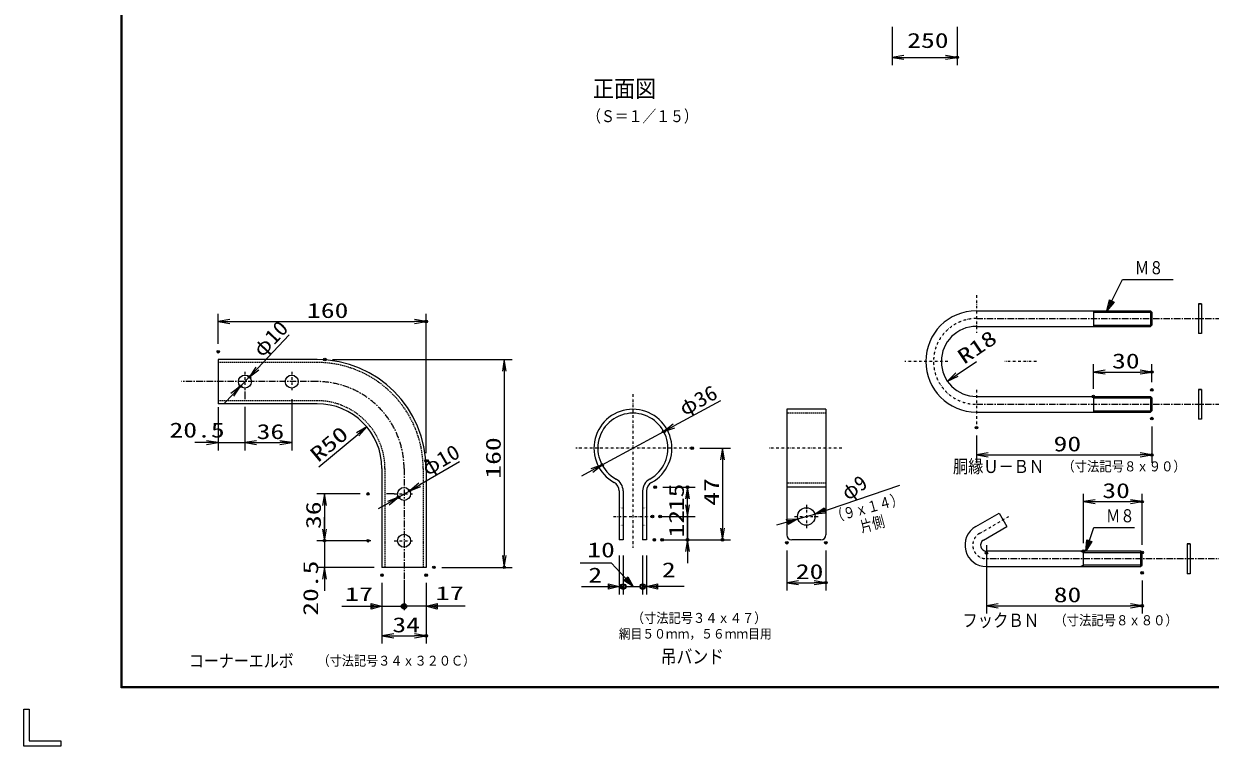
# Model space of a CAD drawing. Units: millimetres, scale not verified. Extents: x -4425 to 4425, y -3150 to 3150.
# Drawn here: x -4425 to 141, y -3150 to -369 of the extents above; entities that cross this region are included whole.
import ezdxf
from ezdxf.enums import TextEntityAlignment as Align

# ---------------------------------------------------------------- set-up
doc = ezdxf.new("R2010")
doc.units = ezdxf.units.MM
doc.header["$LTSCALE"] = 20
doc.header["$PDMODE"] = 32
doc.header["$PDSIZE"] = 10
for name, pattern in [('USER1', [1.01, 0.5, -0.25, 0.01, -0.25]), ('USER2', [0.375, 0.25, -0.125]), ('USER3', [0.26, 0.01, -0.25]), ('USER4', [2, 1.25, -0.25, 0.25, -0.25])]:
    doc.linetypes.add(name, pattern=pattern)
for name, color, linetype, lineweight in [('0-0_1', 7, 'Continuous', 25), ('0-1_0', 7, 'Continuous', 25), ('0-3_EXTCNT-L', 4, 'Continuous', 25), ('0-4_WAKU', 7, 'Continuous', 25), ('0-6_Hatch', 4, 'Continuous', 25)]:
    doc.layers.add(name, color=color, linetype=linetype, lineweight=lineweight)
doc.layers.add('0-2_DEFPOINTS', color=7, linetype='Continuous')
doc.styles.add('ＭＳ ゴシック', font='')
doc.styles.get('ＭＳ ゴシック').set_extended_font_data('MS Gothic')

# ---------------------------------------------------------------- blocks, each defined once
blk = doc.blocks.new('DARROWS')
at = {"layer": '0-1_0', "color": 2}
blk.add_line((0, 0), (-19.982, 0), dxfattribs=at)
blk.add_lwpolyline([(-20, -3.333), (0, 0), (-20, 3.333)], dxfattribs=at)

msp = doc.modelspace()

# ---------------------------------------------------------------- linework, layer by layer
at = {"layer": '0-0_1', "color": 4, "linetype": 'USER1'}
for p, q in [((-758.7, -1413.5), (-758.7, -1558.66)), ((-868.54, -1668.5), (-1034.16, -1668.5)), ((-527.38, -1668.5), (-648.85, -1668.5)), ((-3573.92, -1708.69), (-3573.92, -1783.69)), ((-3393.92, -1708.69), (-3393.92, -1783.69)), ((-758.7, -1778.34), (-758.7, -1923.5)), ((-2080.74, -1794.55), (-2080.74, -2385.88)), ((-1852.74, -2002.75), (-2299.74, -2002.75)), ((-1276.74, -2002.75), (-1558.74, -2002.75)), ((-2998.92, -2178.69), (-2923.92, -2178.69)), ((-1413.24, -2220.25), (-1413.24, -2310.25)), ((-2155.74, -2265.25), (-2005.74, -2265.25)), ((-1458.24, -2265.25), (-1368.24, -2265.25)), ((-746.51, -2330.34), (-633.33, -2265)), ((-2998.92, -2358.69), (-2923.92, -2358.69))]:
    msp.add_line(p, q, dxfattribs=at)
at = {"layer": '0-0_1'}
for p, q in [((-758.7, -1473.5), (-88.57, -1473.5)), ((-308.7, -1473.5), (-308.7, -1533.5)), ((-83.7, -1478.38), (-88.57, -1473.5)), ((-88.57, -1473.5), (-88.57, -1533.5)), ((-83.7, -1478.38), (-83.7, -1528.63)), ((-758.7, -1533.5), (-88.57, -1533.5)), ((-83.7, -1528.63), (-88.57, -1533.5)), ((-3296.42, -1661.19), (-3676.42, -1661.19)), ((-3676.42, -1661.19), (-3676.42, -1831.19)), ((-3573.92, -1783.69), (-3573.92, -1813.69)), ((-3573.92, -1783.69), (-3573.92, -1813.69)), ((-758.7, -1803.5), (-88.57, -1803.5)), ((-308.7, -1803.5), (-308.7, -1863.5)), ((-83.7, -1808.38), (-88.57, -1803.5)), ((-88.57, -1803.5), (-88.57, -1863.5)), ((-83.7, -1808.38), (-83.7, -1858.63)), ((-3296.42, -1831.19), (-3676.42, -1831.19)), ((-1488.24, -1852.75), (-1488.24, -2336.5)), ((-1338.24, -1852.75), (-1488.24, -1852.75)), ((-1338.24, -1852.75), (-1338.24, -2336.5)), ((-758.7, -1863.5), (-88.57, -1863.5)), ((-83.7, -1858.63), (-88.57, -1863.5)), ((-2876.42, -2081.19), (-2876.42, -2051.19)), ((-3046.42, -2081.19), (-3046.42, -2461.19)), ((-2998.92, -2178.69), (-3028.92, -2178.69)), ((-2133.24, -2167.23), (-2133.24, -2355.25)), ((-2118.24, -2167.23), (-2118.24, -2355.25)), ((-2043.24, -2167.23), (-2043.24, -2355.25)), ((-2028.24, -2167.23), (-2028.24, -2355.25)), ((-1338.24, -2152.75), (-1488.24, -2152.75)), ((-761.51, -2304.36), (-671.39, -2252.33)), ((-671.39, -2252.33), (-641.39, -2304.29)), ((-731.51, -2356.33), (-641.39, -2304.29)), ((-2118.24, -2355.25), (-2133.24, -2355.25)), ((-2028.24, -2355.25), (-2043.24, -2355.25)), ((-1356.99, -2355.25), (-1469.49, -2355.25)), ((-720.26, -2375.81), (-720.26, -2405.81)), ((-346.2, -2458.31), (-346.2, -2398.31)), ((-121.2, -2452.31), (-121.2, -2404.31)), ((-720.26, -2458.31), (-127.2, -2458.31)), ((-2961.42, -2510.53), (-2961.42, -2540.53))]:
    msp.add_line(p, q, dxfattribs=at)
at = {"layer": '0-0_1', "color": 4, "linetype": 'USER4'}
for p, q in [((-758.7, -1503.5), (312.98, -1503.5)), ((-3296.42, -1746.19), (-3817.42, -1746.19)), ((-758.7, -1833.5), (312.98, -1833.5)), ((-2961.42, -2081.19), (-2961.42, -2510.53)), ((277.98, -2428.31), (-720.26, -2428.31))]:
    msp.add_line(p, q, dxfattribs=at)
at = {"layer": '0-0_1', "color": 4}
for p, q in [((-308.7, -1478.38), (-83.7, -1478.38)), ((-308.7, -1528.63), (-83.7, -1528.63)), ((-308.7, -1808.38), (-83.7, -1808.38)), ((-308.7, -1858.63), (-83.7, -1858.63)), ((-1380.79, -2255.97), (-1053.24, -2145.25)), ((-1870.74, -2355.25), (-1870.74, -2265.25)), ((-1445.69, -2274.52), (-1380.79, -2255.97)), ((-720.26, -2405.81), (-720.26, -2623.31)), ((-356.59, -2398.31), (-346.2, -2404.31)), ((-346.2, -2404.31), (-121.2, -2404.31)), ((-346.2, -2452.31), (-356.59, -2458.31)), ((-121.2, -2452.31), (-346.2, -2452.31)), ((-2961.42, -2540.53), (-2961.42, -2626.19)), ((-2133.24, -2535.25), (-2118.24, -2535.25)), ((-2107.74, -2535.25), (-2053.74, -2535.25)), ((-2028.24, -2535.25), (-2043.24, -2535.25)), ((-3046.42, -2611.19), (-2961.42, -2611.19))]:
    msp.add_line(p, q, dxfattribs=at)
at = {"layer": '0-0_1', "linetype": 'USER2'}
for p, q in [((-3296.42, -1672.69), (-3676.42, -1672.69)), ((-3296.42, -1819.69), (-3676.42, -1819.69)), ((-1338.24, -1867.75), (-1488.24, -1867.75)), ((-3034.92, -2081.19), (-3034.92, -2461.19)), ((-2887.92, -2081.19), (-2887.92, -2461.19)), ((-1338.24, -2137.75), (-1488.24, -2137.75))]:
    msp.add_line(p, q, dxfattribs=at)
at = {"layer": '0-0_1', "linetype": 'USER3'}
for p, q in [((-2133.24, -2231.5), (-2118.24, -2231.5)), ((-2043.24, -2231.5), (-2028.24, -2231.5)), ((-2133.24, -2299), (-2118.24, -2299)), ((-2043.24, -2299), (-2028.24, -2299))]:
    msp.add_line(p, q, dxfattribs=at)
at = {"layer": '0-0_1', "color": 4}
for points in [[(-256.2, -1473.5), (-196.2, -1353.5), (-1.95, -1353.5)], [(-232.72, -1438.28), (-246.8, -1454.72), (-242.11, -1433.59)], [(-1339.32, -2247.5), (-1360.89, -2249.25), (-1342.68, -2237.55)], [(-1526.46, -2297.59), (-1445.69, -2274.52), (-1483.19, -2296.15), (-1488.96, -2275.96), (-1445.69, -2274.52)], [(-1487.52, -2281.01), (-1465.88, -2280.29), (-1484.63, -2291.1)], [(-337.2, -2398.31), (-307.2, -2308.31), (-150.64, -2308.31)], [(-318.93, -2360.13), (-330.55, -2378.39), (-328.89, -2356.81)], [(-2079.41, -2535.25), (-2163.24, -2445.25), (-2283.24, -2445.25)], [(-2104.2, -2500.93), (-2093.73, -2519.88), (-2111.88, -2508.09)], [(-2278.18, -2535.25), (-2133.24, -2535.25), (-2175.24, -2545.75), (-2175.24, -2524.75), (-2133.24, -2535.25)], [(-2175.24, -2530), (-2154.24, -2535.25), (-2175.24, -2540.5)], [(-1883.3, -2535.25), (-2028.24, -2535.25), (-1986.24, -2524.75), (-1986.24, -2545.75), (-2028.24, -2535.25)], [(-1986.24, -2540.5), (-2007.24, -2535.25), (-1986.24, -2530)], [(-3201.42, -2611.19), (-3046.42, -2611.19), (-3088.42, -2621.69), (-3088.42, -2600.69), (-3046.42, -2611.19)], [(-2876.42, -2611.19), (-2961.42, -2611.19), (-2961.42, -2600.69)], [(-2726.42, -2611.19), (-2876.42, -2611.19), (-2834.42, -2600.69), (-2834.42, -2621.69), (-2876.42, -2611.19)], [(-3088.42, -2605.94), (-3067.42, -2611.19), (-3088.42, -2616.44)], [(-2834.42, -2616.44), (-2855.42, -2611.19), (-2834.42, -2605.94)]]:
    msp.add_lwpolyline(points, dxfattribs=at)
for points in [[(-228.02, -1440.63), (-256.2, -1473.5), (-246.8, -1431.24)], [(-1337.64, -2252.47), (-1380.79, -2255.97), (-1344.36, -2232.58)], [(-313.95, -2361.79), (-337.2, -2398.31), (-333.88, -2355.15)], [(-2100.36, -2497.36), (-2079.41, -2535.25), (-2115.72, -2511.67)]]:
    msp.add_lwpolyline(points, close=True, dxfattribs=at)
at = {"layer": '0-0_1'}
for points in [[(-2876.42, -2081.19), (-2876.42, -2461.19), (-3046.42, -2461.19)], [(-121.2, -2404.31), (-127.2, -2398.31), (-720.26, -2398.31)], [(-127.2, -2398.31), (-127.2, -2458.31), (-121.2, -2452.31)]]:
    msp.add_lwpolyline(points, dxfattribs=at)
msp.add_circle((-1413.24, -2265.25), 33.75, dxfattribs=at)
at = {"layer": '0-0_1', "color": 4}
for centre, radius in [((-2118.24, -2535.25), 10.5), ((-2118.24, -2535.25), 6.83), ((-2043.24, -2535.25), 10.5), ((-2043.24, -2535.25), 6.83), ((-2961.42, -2611.19), 10.5), ((-2961.42, -2611.19), 6.83)]:
    msp.add_circle(centre, radius, dxfattribs=at)
at = {"layer": '0-0_1'}
for centre, radius, start, end in [((-758.7, -1668.5), 195, 90.0001, 270), ((-758.7, -1668.5), 135, 90, 270), ((-3296.42, -2081.19), 420, 0, 90), ((-3296.42, -2081.19), 250, 0, 90), ((-2080.74, -2002.75), 150, 298.68539, 241.31458), ((-2080.74, -2002.75), 135, 298.68539, 241.31458), ((-2170.74, -2167.23), 37.5, 0, 61.31461), ((-2170.74, -2167.23), 52.5, 0, 61.31458), ((-1990.74, -2167.23), 52.5, 118.68541, 180), ((-1990.74, -2167.23), 37.5, 118.6854, 180), ((-720.26, -2375.81), 82.5, 119.99996, 270), ((-1469.49, -2336.5), 18.75, 180, 270), ((-1356.99, -2336.5), 18.75, 270, 0), ((-720.26, -2375.81), 22.5, 119.99995, 270)]:
    msp.add_arc(centre, radius, start, end, dxfattribs=at)
at = {"layer": '0-0_1', "color": 4, "linetype": 'USER1'}
for centre, radius, start in [((-758.7, -1668.5), 165, 90), ((-720.26, -2375.81), 52.5, 119.99998)]:
    msp.add_arc(centre, radius, start, 270, dxfattribs=at)
at = {"layer": '0-0_1', "linetype": 'USER2'}
for radius in [408.5, 261.5]:
    msp.add_arc((-3296.42, -2081.19), radius, 0, 90, dxfattribs=at)
at = {"layer": '0-0_1', "color": 4, "linetype": 'USER4'}
msp.add_arc((-3296.42, -2081.19), 335, 0, 90, dxfattribs=at)
at = {"layer": '0-1_0', "color": 1}
for p, q in [((-1082.55, -381.05), (-1082.55, -528)), ((-832.55, -381.05), (-832.55, -528)), ((-2133.24, -2415.25), (-2133.24, -2566)), ((-2118.24, -2415.25), (-2118.24, -2566)), ((-2043.24, -2415.25), (-2043.24, -2566)), ((-2028.24, -2415.25), (-2028.24, -2566))]:
    msp.add_line(p, q, dxfattribs=at)
at = {"layer": '0-1_0', "color": 2}
msp.add_line((-1037.55, -498), (-877.55, -498), dxfattribs=at)
at = {"layer": '0-2_DEFPOINTS'}
for p in [(-832.55, -498), (-2876.42, -1515), (-3676.42, -1631.19), (-3266.42, -1661.19), (-3556.74, -1728.03), (-83.7, -1709.33), (-3591.1, -1764.35), (-83.7, -1778.38), (-308.7, -1803.5), (-83.7, -1888.63), (-1962.06, -1938.4), (-758.7, -1923.5), (-1852.74, -2002.75), (-2876.42, -2051.19), (-83.7, -2028.5), (-2199.42, -2067.09), (-3100.14, -2178.69), (-2983.04, -2191.25), (-2939.81, -2166.13), (-1995.33, -2152.75), (-1870.74, -2152.75), (-121.2, -2208.33), (-2005.74, -2265.25), (-1975.74, -2265.25), (-3267.64, -2358.69), (-3100.14, -2358.69), (-1998.24, -2355.25), (-1968.24, -2355.25), (-1870.74, -2355.25), (-1735.74, -2355.25), (-1488.24, -2366.5), (-1338.24, -2366.5), (-720.26, -2405.81), (-346.2, -2398.31), (-121.2, -2404.31), (-2846.42, -2461.19), (-2575.64, -2461.19), (-3046.42, -2491.19), (-2876.42, -2491.19), (-121.2, -2482.31), (-1338.24, -2520.25), (-121.2, -2609.33), (-2876.42, -2725)]:
    msp.add_point(p, dxfattribs=at)
at = {"layer": '0-3_EXTCNT-L', "color": 1}
for p, q in [((-3676.42, -1601.19), (-3676.42, -1485)), ((-2876.42, -2021.19), (-2876.42, -1485)), ((-3236.42, -1661.19), (-2545.64, -1661.19)), ((-308.7, -1773.5), (-308.7, -1679.33)), ((-83.7, -1748.38), (-83.7, -1679.33)), ((-3393.92, -1813.69), (-3393.92, -2011.19)), ((-3676.42, -1844.29), (-3676.42, -2011.79)), ((-3573.92, -1843.69), (-3573.92, -2011.19)), ((-3676.42, -1952.39), (-3676.42, -2011.19)), ((-3573.92, -1934.89), (-3573.92, -2011.19)), ((-758.7, -1953.5), (-758.7, -2058.5)), ((-83.7, -1918.63), (-83.7, -2058.5)), ((-1822.74, -2002.75), (-1705.74, -2002.75)), ((-3130.14, -2178.69), (-3297.64, -2178.69)), ((-1965.33, -2152.75), (-1840.74, -2152.75)), ((-346.2, -2368.31), (-346.2, -2178.33)), ((-121.2, -2374.31), (-121.2, -2178.33)), ((-1975.74, -2265.25), (-1840.74, -2265.25)), ((-1945.74, -2265.25), (-1840.74, -2265.25)), ((-3130.14, -2358.69), (-3297.64, -2358.69)), ((-3088.92, -2358.69), (-3297.64, -2358.69)), ((-1968.24, -2355.25), (-1705.74, -2355.25)), ((-1938.24, -2355.25), (-1840.74, -2355.25)), ((-1488.24, -2396.5), (-1488.24, -2550.25)), ((-1338.24, -2396.5), (-1338.24, -2550.25)), ((-3076.42, -2461.19), (-3297.64, -2461.19)), ((-2816.42, -2461.19), (-2545.64, -2461.19)), ((-720.26, -2435.81), (-720.26, -2639.33)), ((-3046.42, -2521.19), (-3046.42, -2755)), ((-2876.42, -2521.19), (-2876.42, -2755)), ((-121.2, -2512.31), (-121.2, -2639.33))]:
    msp.add_line(p, q, dxfattribs=at)
at = {"layer": '0-3_EXTCNT-L', "color": 2}
for p, q in [((-3631.42, -1515), (-2921.42, -1515)), ((-833.28, -1718.87), (-758.7, -1668.5)), ((-2575.64, -1706.19), (-2575.64, -2416.19)), ((-263.7, -1709.33), (-128.7, -1709.33)), ((-1743.16, -1819.73), (-1922.5, -1916.96)), ((-3289.23, -2074.74), (-3139.83, -1949.42)), ((-2199.42, -2067.09), (-1962.06, -1938.4)), ((-3721.42, -1981.19), (-3766.42, -1981.19)), ((-3676.42, -1981.19), (-3573.92, -1981.19)), ((-3528.92, -1981.19), (-3438.92, -1981.19)), ((-3528.92, -1981.19), (-3483.92, -1981.19)), ((-1735.74, -2047.75), (-1735.74, -2310.25)), ((-713.7, -2028.5), (-128.7, -2028.5)), ((-2238.98, -2088.53), (-2278.54, -2109.98)), ((-1870.74, -2220.25), (-1870.74, -2175.25)), ((-3267.64, -2223.69), (-3267.64, -2313.69)), ((-1870.74, -2220.25), (-1870.74, -2197.75)), ((-301.2, -2208.33), (-166.2, -2208.33)), ((-3267.64, -2313.69), (-3267.64, -2268.69)), ((-1870.74, -2265.25), (-1870.74, -2355.25)), ((-3267.64, -2358.69), (-3267.64, -2461.19)), ((-1870.74, -2400.25), (-1870.74, -2445.25)), ((-3267.64, -2506.19), (-3267.64, -2551.19)), ((-1443.24, -2520.25), (-1383.24, -2520.25)), ((-675.26, -2609.33), (-166.2, -2609.33)), ((-3001.42, -2725), (-2921.42, -2725))]:
    msp.add_line(p, q, dxfattribs=at)
at = {"layer": '0-4_WAKU'}
for p, q in [((-4048.16, -2923), (-4048.16, 2923)), ((-4403.67, -3006.75), (-4403.67, -3128.51)), ((-4281.91, -3150), (-4425.16, -3150))]:
    msp.add_line(p, q, dxfattribs=at)
msp.add_lwpolyline([(-4050.16, 2925), (4199.84, 2925), (4199.84, -2925), (-4050.16, -2925)], close=True, dxfattribs=at)
for points in [[(4197.84, 2923), (4197.84, -2923), (-4048.16, -2923)], [(4195.84, 2921), (4195.84, -2921), (-4046.16, -2921)], [(-4046.16, -2921), (-4046.16, 2921), (4195.84, 2921)], [(-4425.16, -3150), (-4425.16, -3006.75), (-4403.67, -3006.75)], [(-4403.67, -3128.51), (-4281.91, -3128.51), (-4281.91, -3150)]]:
    msp.add_lwpolyline(points, dxfattribs=at)
at = {"layer": '0-6_Hatch'}
for p, q in [((96.37, -1446.33), (96.37, -1561.33)), ((107.37, -1446.33), (96.37, -1446.33)), ((107.37, -1446.33), (107.37, -1561.33)), ((107.37, -1561.33), (96.37, -1561.33)), ((96.37, -1776.33), (96.37, -1891.33)), ((107.37, -1776.33), (96.37, -1776.33)), ((107.37, -1776.33), (107.37, -1891.33)), ((107.37, -1891.33), (96.37, -1891.33)), ((52.37, -2371.15), (52.37, -2486.15)), ((63.37, -2371.15), (52.37, -2371.15)), ((63.37, -2371.15), (63.37, -2486.15)), ((63.37, -2486.15), (52.37, -2486.15))]:
    msp.add_line(p, q, dxfattribs=at)
at = {"layer": '0-6_Hatch', "color": 2}
for p, q in [((-3404.17, -1566.77), (-3525.82, -1695.34)), ((-3591.1, -1764.35), (-3556.74, -1728.03)), ((-3622.03, -1797.04), (-3652.96, -1829.73)), ((-2747.85, -2054.62), (-2900.89, -2143.53)), ((-2983.04, -2191.25), (-2939.81, -2166.13)), ((-3021.95, -2213.85), (-3060.86, -2236.46))]:
    msp.add_line(p, q, dxfattribs=at)
at = {"layer": '0-6_Hatch'}
for points in [[(107.37, -1446.33), (96.37, -1446.33), (107.37, -1446.33)], [(107.37, -1776.33), (96.37, -1776.33), (107.37, -1776.33)], [(63.37, -2371.15), (52.37, -2371.15), (63.37, -2371.15)]]:
    msp.add_lwpolyline(points, dxfattribs=at)
at = {"layer": '0-6_Hatch', "color": 8}
for centre in [(-3573.92, -1746.19), (-3393.92, -1746.19), (-2961.42, -2178.69), (-2961.42, -2358.69)]:
    msp.add_circle(centre, 25, dxfattribs=at)

# ---------------------------------------------------------------- block references
at = {"layer": '0-1_0', "xscale": 2.25, "yscale": 2.25, "rotation": 180}
msp.add_blockref('DARROWS', (-1082.55, -498), dxfattribs=at)
at = {"layer": '0-1_0', "xscale": 2.25, "yscale": 2.25}
msp.add_blockref('DARROWS', (-832.55, -498), dxfattribs=at)
at = {"layer": '0-3_EXTCNT-L', "xscale": 2.25, "yscale": 2.25}
for p, rotation in [((-3676.42, -1515), 180), ((-2575.64, -1661.19), 90), ((-870.57, -1744.06), 214.03394), ((-308.7, -1709.33), 180), ((-3105.35, -1920.5), 39.99018), ((-1962.06, -1938.4), 208.46334), ((-3573.92, -1981.19), 180), ((-3573.92, -1981.19), 180), ((-1735.74, -2002.75), 90), ((-758.7, -2028.5), 180), ((-2199.42, -2067.09), 28.46334), ((-3267.64, -2178.69), 90), ((-1870.74, -2152.75), 90), ((-1870.74, -2265.25), 270), ((-1870.74, -2265.25), 270), ((-346.2, -2208.33), 180), ((-3267.64, -2358.69), 270), ((-3267.64, -2358.69), 270), ((-1735.74, -2355.25), 270), ((-1870.74, -2355.25), 90), ((-2575.64, -2461.19), 270), ((-3267.64, -2461.19), 90), ((-1488.24, -2520.25), 180), ((-720.26, -2609.33), 180), ((-3046.42, -2725), 180)]:
    msp.add_blockref('DARROWS', p, dxfattribs=dict(at, rotation=rotation))
for p in [(-2876.42, -1515), (-83.7, -1709.33), (-3676.42, -1981.19), (-3393.92, -1981.19), (-83.7, -2028.5), (-121.2, -2208.33), (-1338.24, -2520.25), (-121.2, -2609.33), (-2876.42, -2725)]:
    msp.add_blockref('DARROWS', p, dxfattribs=at)
at = {"layer": '0-6_Hatch', "xscale": 2.25, "yscale": 2.25}
for p, rotation in [((-3556.74, -1728.03), 226.58729), ((-3591.1, -1764.35), 46.58729), ((-2939.81, -2166.13), 210.15331), ((-2983.04, -2191.25), 30.15331)]:
    msp.add_blockref('DARROWS', p, dxfattribs=dict(at, rotation=rotation))

# ---------------------------------------------------------------- texts
at = {"layer": '0-0_1', "color": 4, "style": 'ＭＳ ゴシック'}
for s, height, width, p in [('正面図', 66.27, 0.9, (-2235.05, -671.3)), ('（Ｓ＝１／１５）', 45.89, 0.85, (-2256.8, -761.13)), ('Ｍ８', 50.44, 0.8, (-148.95, -1348.21)), ('胴縁Ｕ－ＢＮ', 50.44, 0.85, (-848.86, -2113.2)), ('（寸法記号８ｘ９０）', 38.71, 0.9, (-428.11, -2103.43)), ('Ｍ８', 50.44, 0.8, (-259.95, -2303.03)), ('17', 53.04, 1.5, (-3189.14, -2606.34)), ('17', 53.04, 1.5, (-2839.94, -2603.04)), ('（寸法記号３４ｘ４７）', 38.41, 0.9, (-2085.28, -2686.72)), ('フックＢＮ', 50.94, 0.85, (-812.86, -2705.8)), ('（寸法記号８ｘ８０）', 38.71, 0.9, (-458.86, -2695.93)), ('網目５０ｍｍ，５６ｍｍ目用', 36.87, 0.9, (-2134.78, -2746.43)), ('吊バンド', 52.48, 0.85, (-1973.53, -2846.93)), ('コーナーエルボ', 49.68, 0.85, (-3789.44, -2860.75)), ('（寸法記号３４ｘ３２０Ｃ）', 38.03, 0.9, (-3294.44, -2851.01))]:
    msp.add_text(s, height=height, dxfattribs=dict(at, width=width)).set_placement(p, align=Align.BOTTOM_LEFT)
at = {"layer": '0-0_1', "color": 4, "style": 'ＭＳ ゴシック', "width": 0.8}
for s, p in [('（９ｘ１４）', (-1307.3, -2301.89)), ('片側', (-1196.19, -2340.16))]:
    msp.add_text(s, height=43.3, rotation=15, dxfattribs=at).set_placement(p, align=Align.BOTTOM_LEFT)
at = {"layer": '0-1_0', "color": 3, "style": 'ＭＳ ゴシック', "width": 1.35}
for s, p in [('250', (-1025.05, -479.1)), ('10', (-2256.24, -2440.1)), ('2', (-2252.16, -2537.1)), ('2', (-1969.16, -2517.1))]:
    msp.add_text(s, height=57.77, dxfattribs=at).set_placement(p, align=Align.BOTTOM_LEFT)
at = {"layer": '0-1_0', "color": 3, "style": 'ＭＳ ゴシック'}
msp.add_text('φ9', height=57.73, rotation=35.631, dxfattribs=at).set_placement((-1242.57, -2220.45), align=Align.BOTTOM_LEFT)
at = {"layer": '0-3_EXTCNT-L', "color": 3, "style": 'ＭＳ ゴシック', "width": 1.35}
for s, p in [('160', (-3334.92, -1518.6)), ('30', (-236.7, -1712.94)), ('20.5', (-3864.16, -1978.88)), ('36', (-3528.92, -1984.8)), ('90', (-461.7, -2032.1)), ('30', (-274.2, -2211.94)), ('20', (-1453.74, -2523.85)), ('80', (-461.23, -2612.94)), ('34', (-3006.42, -2728.6))]:
    msp.add_text(s, height=57.77, dxfattribs=at).set_placement(p, align=Align.BOTTOM_LEFT)
at = {"layer": '0-3_EXTCNT-L', "color": 3, "style": 'ＭＳ ゴシック'}
for s, rotation, width, p in [('R18', 34.034, 1.35, (-796.42, -1695.88)), ('φ36', 28.463, 1.1, (-1874.63, -1895.1)), ('R50', 39.99, 1.35, (-3281.17, -2072.68)), ('160', 90, 1.35, (-2572.04, -2119.69)), ('15', 90, 1.35, (-1867.14, -2245)), ('47', 90, 1.35, (-1732.14, -2224)), ('36', 90, 1.35, (-3264.04, -2313.69)), ('12', 90, 1.35, (-1867.14, -2346.25)), ('20.5', 90, 1.35, (-3274.91, -2647.56))]:
    msp.add_text(s, height=57.77, rotation=rotation, dxfattribs=dict(at, width=width)).set_placement(p, align=Align.BOTTOM_LEFT)
at = {"layer": '0-6_Hatch', "color": 3, "style": 'ＭＳ ゴシック', "width": 1.1}
for rotation, p in [(46.587, (-3494.54, -1667.53)), (30.153, (-2863.03, -2125.7))]:
    msp.add_text('φ10', height=57.77, rotation=rotation, dxfattribs=at).set_placement(p, align=Align.BOTTOM_LEFT)

doc.saveas('drawing.dxf')
